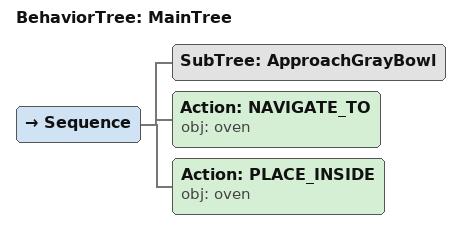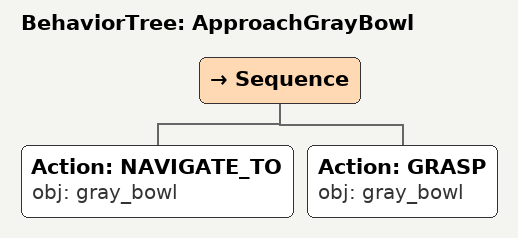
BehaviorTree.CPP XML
<root main_tree_to_execute="MainTree">
  <BehaviorTree ID="MainTree">
    <Sequence>
      <!-- Execute subtree ApproachGrayBowl -->
      <SubTree ID="ApproachGrayBowl" />
      <!-- Navigate to oven -->
      <Action ID="NAVIGATE_TO" obj="oven" />
      <!-- Place inside oven -->
      <Action ID="PLACE_INSIDE" obj="oven" />
    </Sequence>
  </BehaviorTree>
  <!-- Subtree definition ApproachGrayBowl -->
  <BehaviorTree ID="ApproachGrayBowl">
    <Sequence>
      <!-- Navigate to gray_bowl -->
      <Action ID="NAVIGATE_TO" obj="gray_bowl" />
      <!-- Grasp gray_bowl -->
      <Action ID="GRASP" obj="gray_bowl" />
    </Sequence>
  </BehaviorTree>
</root>
